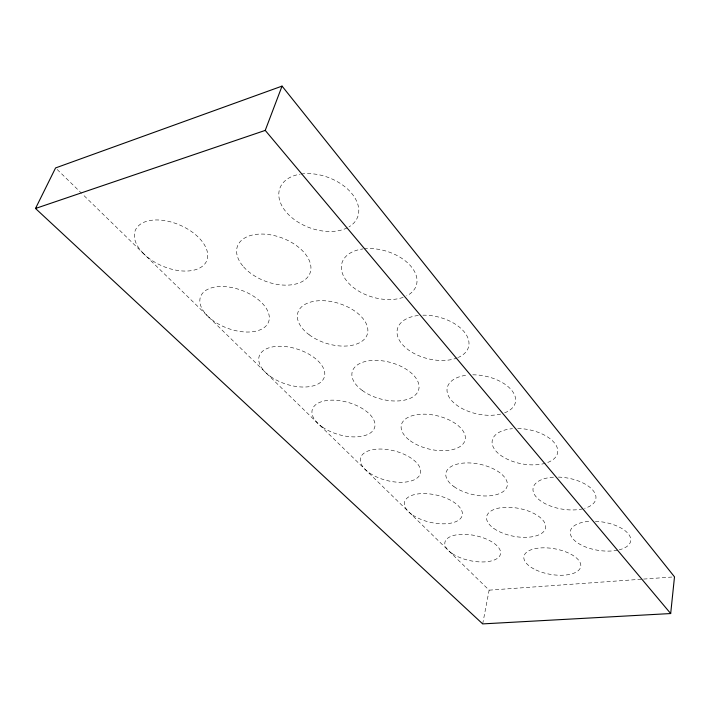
<?xml version="1.0" encoding="UTF-8"?>
<svg xmlns="http://www.w3.org/2000/svg" width="710" height="710" viewBox="0 0 710 710"><rect width="100%" height="100%" fill="white"/><g stroke="black" fill="none" stroke-linecap="round" stroke-linejoin="round"><path stroke-width="0.53" stroke-dasharray="3.55 2.66" d="M482.685 623.895L489.128 590.161L82.395 194.07M489.128 590.161L642.506 579.156M643.606 579.076L674.5 576.857M57.146 169.477L81.606 193.298M472.798 374.818A34.852 19.33 12 0 1 511.484 390.038A34.852 19.33 12 0 1 504.624 412.838M500.665 414.072A34.852 19.33 12 0 1 451.347 400.271A34.852 19.33 12 0 1 467.384 375.111M422.894 315.187A36.68 21.504 13.9 0 1 464.038 331.641A36.68 21.504 13.9 0 1 458.269 357.458M457.311 357.858A36.68 21.504 13.9 0 1 402.916 345.078A36.68 21.504 13.9 0 1 418.376 315.48M595.379 521.291A30.574 14.342 8.9 0 1 628.172 533.654A30.574 14.342 8.9 0 1 619.262 549.824M617.46 550.232A30.574 14.342 8.9 0 1 573.334 539.28A30.574 14.342 8.9 0 1 590.906 521.282M364.008 248.811A38.837 23.998 16.5 0 1 410.131 265.38A38.837 23.998 16.5 0 1 406.697 295.839M403.138 297.366A38.837 23.998 16.5 0 1 347.181 281.542A38.837 23.998 16.5 0 1 362.97 248.935M301.2 174.021A41.455 26.82 20.2 0 1 350.509 192.002A41.455 26.82 20.2 0 1 348.983 226.88M347.243 227.83A41.455 26.82 20.2 0 1 286.671 212.618A41.455 26.82 20.2 0 1 300.135 174.181M558.397 477.093A31.844 15.78 9.6 0 1 592.939 490.299A31.844 15.78 9.6 0 1 584.552 508.351M582.715 508.839A31.844 15.78 9.6 0 1 536.423 497.213A31.844 15.78 9.6 0 1 554.341 477.129M517.732 428.503A33.255 17.43 10.6 0 1 556.782 455.287A33.255 17.43 10.6 0 1 503.408 457.125A33.255 17.43 10.6 0 1 512.496 428.68M452.314 553.631A28.409 12.798 11.9 0 0 499.414 556.391A28.409 12.798 11.9 0 0 466.399 534.408A28.409 12.798 11.9 0 0 452.314 553.631M412.723 515.061A29.589 13.96 12.9 0 0 461.349 517.421A29.589 13.96 12.9 0 0 426.098 493.636A29.589 13.96 12.9 0 0 412.723 515.061M369.59 473.029A30.912 15.274 14.2 0 0 419.823 474.91A30.912 15.274 14.2 0 0 382.051 449.075A30.912 15.274 14.2 0 0 369.59 473.029M322.393 427.056A32.429 16.747 15.8 0 0 374.339 428.343A32.429 16.747 15.8 0 0 333.709 400.165A32.429 16.747 15.8 0 0 322.393 427.056M270.554 376.548A34.195 18.398 17.8 0 0 324.31 377.116A34.195 18.398 17.8 0 0 280.423 346.249A34.195 18.398 17.8 0 0 270.554 376.548M206.983 315.364A36.281 20.226 20.3 0 0 266.667 325.224A36.281 20.226 20.3 0 0 230.111 287.239A36.281 20.226 20.3 0 0 206.983 315.364M142.87 252.929A38.801 22.258 23.3 0 0 205.501 262.993A38.801 22.258 23.3 0 0 164.711 220.615A38.801 22.258 23.3 0 0 142.87 252.929M309.161 334.765A36.361 20.918 17.3 0 0 367.15 334.712A36.361 20.918 17.3 0 0 321.515 300.667A36.361 20.918 17.3 0 0 309.161 334.765M243.601 266.88A38.695 23.181 20.3 0 0 307.661 277.175A38.695 23.181 20.3 0 0 270.066 234.753A38.695 23.181 20.3 0 0 243.601 266.88M493.885 528.497A30.006 14.182 10.9 0 0 544.144 531.08A30.006 14.182 10.9 0 0 510.321 507.348A30.006 14.182 10.9 0 0 493.885 528.497M453.983 486.643A31.293 15.558 11.9 0 0 505.99 488.746A31.293 15.558 11.9 0 0 469.763 462.955A31.293 15.558 11.9 0 0 453.983 486.643M410.291 440.821A32.749 17.129 13.2 0 0 464.162 442.348A32.749 17.129 13.2 0 0 425.21 414.187A32.749 17.129 13.2 0 0 410.291 440.821M362.242 390.438A34.417 18.913 15 0 0 418.11 391.245A34.417 18.913 15 0 0 376.043 360.369A34.417 18.913 15 0 0 362.242 390.438M535.961 569.97A28.853 12.957 10.1 0 0 580.709 566.731A28.853 12.957 10.1 0 0 540.301 547.942A28.853 12.957 10.1 0 0 535.961 569.97"/><path stroke-width="1.06" d="M670.684 613.547L674.5 576.857L282.056 86.105L55.566 167.942L35.5 208.474L482.685 623.895L670.684 613.547L265.238 130.4L282.056 86.105M35.5 208.474L265.238 130.4"/></g></svg>
